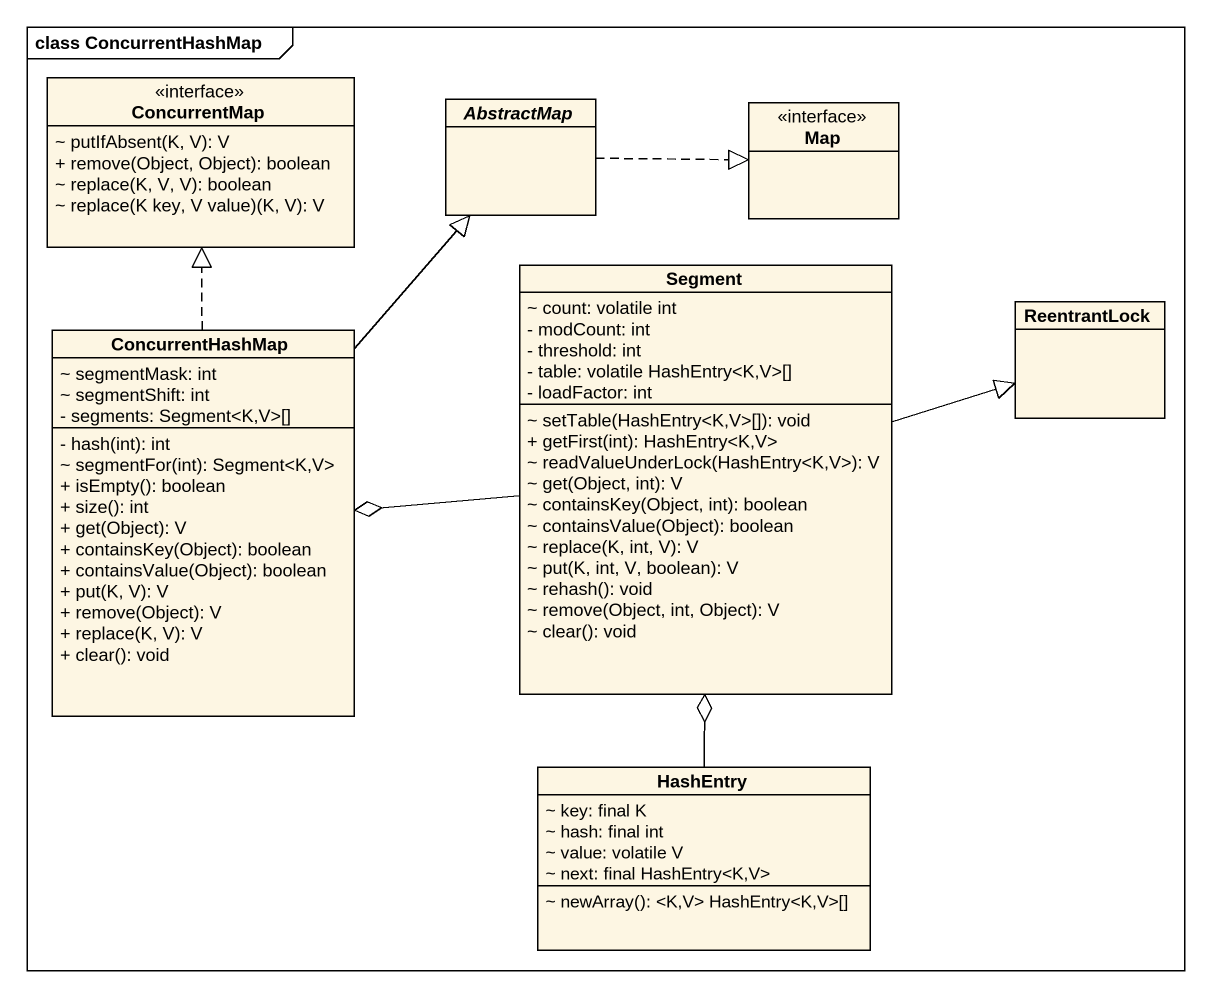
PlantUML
@startuml
mainframe class ConcurrentHashMap
hide circle
hide empty members
skinparam classAttributeIconSize 0
class ConcurrentMap <<interface>> {
  ~ putIfAbsent(K, V): V
  + remove(Object, Object): boolean
  ~ replace(K, V, V): boolean
  ~ replace(K key, V value)(K, V): V
}
abstract class AbstractMap
class "Map" as Map_ <<interface>>
class Segment {
  ~ count: volatile int
  - modCount: int
  - threshold: int
  - table: volatile HashEntry<K,V>[]
  - loadFactor: int
  ~ setTable(HashEntry<K,V>[]): void
  + getFirst(int): HashEntry<K,V>
  ~ readValueUnderLock(HashEntry<K,V>): V
  ~ get(Object, int): V
  ~ containsKey(Object, int): boolean
  ~ containsValue(Object): boolean
  ~ replace(K, int, V): V
  ~ put(K, int, V, boolean): V
  ~ rehash(): void
  ~ remove(Object, int, Object): V
  ~ clear(): void
}
class ReentrantLock
class ConcurrentHashMap {
  ~ segmentMask: int
  ~ segmentShift: int
  - segments: Segment<K,V>[]
  - hash(int): int
  ~ segmentFor(int): Segment<K,V>
  + isEmpty(): boolean
  + size(): int
  + get(Object): V
  + containsKey(Object): boolean
  + containsValue(Object): boolean
  + put(K, V): V
  + remove(Object): V
  + replace(K, V): V
  + clear(): void
}
class HashEntry {
  ~ key: final K
  ~ hash: final int
  ~ value: volatile V
  ~ next: final HashEntry<K,V>
  ~ newArray(): <K,V> HashEntry<K,V>[]
}
AbstractMap .right.|> Map_
Segment -right-|> ReentrantLock
Segment -left-o ConcurrentHashMap
ConcurrentHashMap .up.|> ConcurrentMap
ConcurrentHashMap -up-|> AbstractMap
HashEntry -up-o Segment
@enduml
